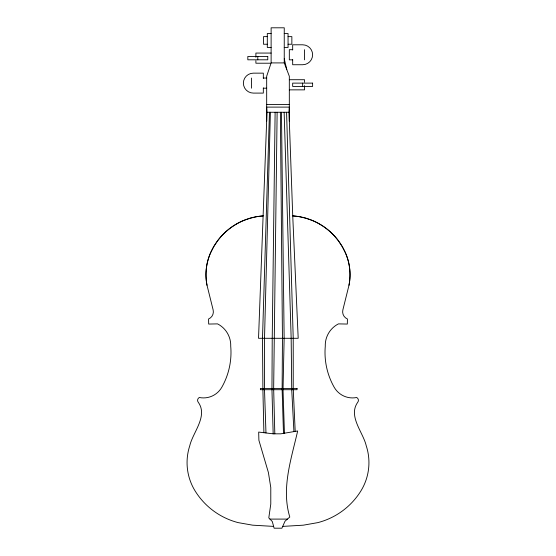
<?xml version="1.0" encoding="UTF-8"?>
<svg xmlns="http://www.w3.org/2000/svg" width="556" height="556" viewBox="0 0 556 556"><rect width="100%" height="100%" fill="white"/><g stroke="black" fill="none" stroke-linecap="round" stroke-linejoin="round"><path stroke-width="0.83" d="M275.123 112.263L272.225 338.291L271.953 389.707L273.163 433.826L280.773 433.826L297.662 430.976C291.323 458.943 281.072 488.328 289.794 517.024L285.019 521.201L281.906 528.2L274.108 528.2L272.301 521.542L268.791 517.879L270.786 504.063L270.786 487.57L268.402 472.537L258.894 440.289L258.679 432.075L273.163 433.826M277.131 112.263L273.656 388.442L274.817 433.826M270.404 112.263L264.51 338.291L264.51 389.707L265.97 432.957M269.465 112.263L262.495 338.291L262.898 389.707L263.891 432.707M266.991 112.263L258.533 338.291L298.19 338.291L292.734 215.867L289.009 112.263L289.322 107.113L266.678 107.113L266.991 112.263L289.009 112.263M348.98 285.297A54.273 54.273 0 0 0 345.283 252.514A62.216 62.216 0 0 0 292.734 215.867L299.406 216.687L305.96 218.223L312.305 220.461A62.265 61.938 0 0 1 338.5 240.922L342.211 246.537L345.283 252.514A54.279 54.279 0 0 1 348.98 285.297L342.864 309.921A7.784 7.784 0 0 0 347.424 318.984L347.326 324.058L338.444 323.884A24.117 24.117 0 0 0 325.274 346.312A70.668 70.668 0 0 0 334.17 387.219A21.079 21.079 0 0 0 356.674 397.505A3.169 3.169 0 0 1 357.564 402.502C347.98 416.368 363.172 432.339 366.258 445.836A53.918 53.918 0 0 1 360.747 491.177A71.668 71.668 0 0 1 317.74 522.64L303.374 525.17L282.712 526.4M289.322 121.111L289.322 76.242L284.248 62.911L284.248 27.8L271.12 27.8L271.12 62.911L266.678 76.242L266.678 121.111M271.12 33.513L267.311 33.513L267.311 47.468L271.12 47.468M284.248 33.513L288.057 33.513L288.057 47.468L284.248 47.468M267.311 36.627L263.502 36.627L263.502 44.244L267.311 44.244M288.057 36.627L291.858 36.627L291.858 44.244L288.057 44.244M292.706 49.692L289.322 49.692L289.322 59.839L292.706 59.839M271.12 53.063L255.892 53.063L255.892 57.296M271.12 62.911L284.248 62.911M270.272 63.217L255.892 63.217L255.892 60.68M263.294 78.048L266.678 78.048M289.322 79.71L304.549 79.71L304.549 82.246M263.294 88.195L266.678 88.195M289.322 89.857L304.549 89.857L304.549 85.631M266.678 104.577L289.322 104.577M269.959 519.095L287.431 519.095M273.615 526.4L252.626 525.17L238.26 522.64A71.668 71.668 0 0 1 195.253 491.177A53.918 53.918 0 0 1 189.742 445.836C192.828 432.339 208.02 416.368 198.436 402.502A3.169 3.169 0 0 1 199.326 397.505A21.079 21.079 0 0 0 221.83 387.219A70.668 70.668 0 0 0 230.726 346.312A24.117 24.117 0 0 0 217.556 323.884L208.674 324.058L208.576 318.984A7.784 7.784 0 0 0 213.136 309.921L207.02 285.297A54.279 54.279 0 0 1 210.717 252.514L213.789 246.537L217.5 240.922A62.265 61.938 0 0 1 243.695 220.454L250.04 218.223L256.594 216.687L263.266 215.867A62.216 62.216 0 0 0 210.717 252.514A54.273 54.273 0 0 0 207.02 285.297M284.248 58.776L286.785 69.576M293.922 431.609L291.733 389.707L291.163 338.291L284.144 112.263M295.194 431.393L293.227 388.442L293.227 338.291L286.576 112.263M284.436 433.207L283.025 389.707L284.144 338.291L281.468 112.263M283.484 433.367L282.128 389.707L282.455 338.291L280.377 112.263M304.549 49.692L304.549 59.839M302.645 83.122L302.645 86.444M292.671 49.998L292.671 44.793L302.645 44.793A9.973 9.973 0 0 1 312.618 54.766A9.973 9.973 0 0 1 302.645 64.739L292.671 64.739L292.671 59.534M263.329 78.354L263.329 73.149L253.355 73.149A9.973 9.973 0 0 0 243.382 83.122A9.973 9.973 0 0 0 253.355 93.095L263.329 93.095L263.329 87.89M257.796 56.476L257.796 59.805M251.451 78.048L251.451 88.195M267.77 56.476L247.823 56.476L247.823 59.805L267.77 59.805L267.77 56.476M312.618 83.122L292.671 83.122L292.671 86.444L312.618 86.444L312.618 83.122M297.036 388.442L260.396 388.442L260.396 389.707L297.036 389.707L297.036 388.442"/></g></svg>
